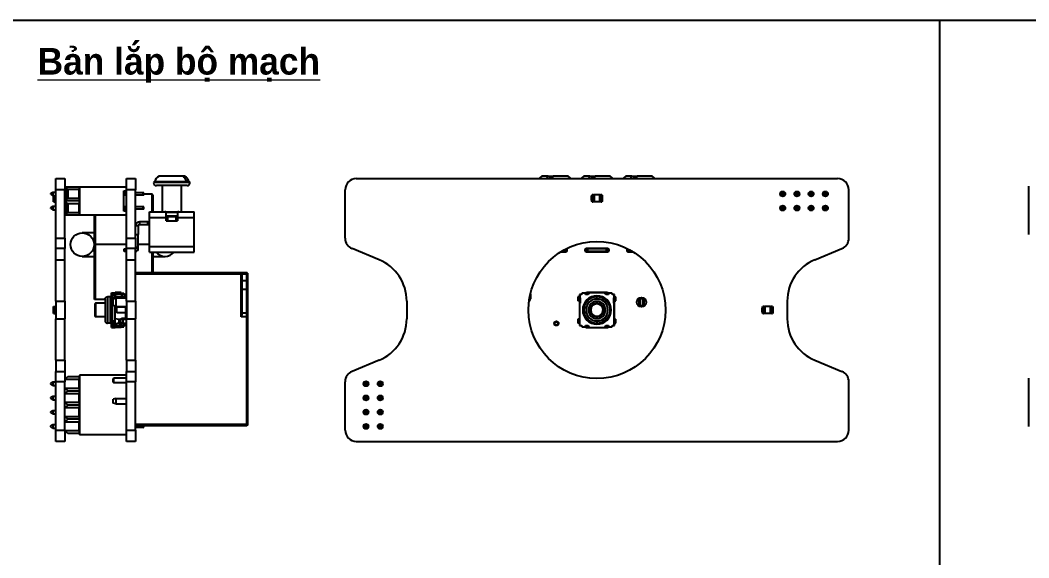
# Model space of a CAD drawing. Header units: millimetres. Extents: x 19 to 791, y 68 to 276.
# Drawn here: x 150.6 to 330.9, y 179.4 to 275.6 of the extents above; entities that cross this region are included whole.
import ezdxf

# ---------------------------------------------------------------- set-up
doc = ezdxf.new("R2010")
doc.units = ezdxf.units.MM
doc.header["$LTSCALE"] = 5
doc.linetypes.add('SLD-Solid', pattern=[0])
doc.styles.add('SLDTEXTSTYLE0', font='arialbd.ttf', dxfattribs={"width": 0.948, "bigfont": 'bigfont'})

msp = doc.modelspace()

# ---------------------------------------------------------------- linework, layer by layer
at = {"color": 3}
msp.add_line((314.886, 275.561), (314.886, 67.863), dxfattribs=at)
at = {"color": 7, "linetype": 'SLD-Solid', "lineweight": 25}
for p, q in [((157.017, 247.212), (158.617, 247.212)), ((157.017, 245.212), (157.017, 247.212)), ((158.617, 247.212), (158.617, 245.212)), ((169.617, 247.212), (171.217, 247.212)), ((169.617, 245.212), (169.617, 247.212)), ((171.217, 247.212), (171.217, 245.212)), ((179.59, 247.662), (175.467, 247.662)), ((179.945, 247.662), (179.59, 247.662)), ((179.967, 247.662), (179.945, 247.662)), ((210.686, 247.212), (296.686, 247.212)), ((244.939, 247.662), (243.936, 247.662)), ((244.939, 247.662), (245.311, 247.662)), ((245.311, 247.662), (245.874, 247.662)), ((248.436, 247.662), (245.874, 247.662)), ((252.439, 247.662), (251.436, 247.662)), ((252.439, 247.662), (252.811, 247.662)), ((252.811, 247.662), (253.374, 247.662)), ((255.936, 247.662), (253.374, 247.662)), ((259.939, 247.662), (258.936, 247.662)), ((259.939, 247.662), (260.311, 247.662)), ((260.311, 247.662), (260.869, 247.662)), ((263.436, 247.662), (260.874, 247.662)), ((158.617, 245.212), (157.017, 245.212)), ((157.017, 236.549), (157.017, 245.212)), ((159.125, 245.244), (158.617, 245.752)), ((158.617, 245.752), (161.157, 245.752)), ((158.617, 245.244), (158.871, 245.244)), ((158.617, 236.549), (158.617, 245.212)), ((158.871, 243.72), (158.871, 245.244)), ((161.157, 245.244), (159.125, 245.244)), ((159.125, 245.244), (159.125, 243.72)), ((161.157, 245.752), (161.157, 245.244)), ((161.157, 243.72), (161.157, 245.244)), ((161.217, 245.712), (161.217, 240.712)), ((169.617, 245.712), (161.217, 245.712)), ((171.217, 245.212), (169.617, 245.212)), ((169.617, 236.549), (169.617, 245.212)), ((171.217, 236.549), (171.217, 245.212)), ((180.864, 246.612), (174.57, 246.612)), ((180.467, 245.962), (174.967, 245.962)), ((175.967, 245.962), (175.967, 241.262)), ((179.467, 241.262), (179.467, 245.962)), ((208.686, 236.549), (208.686, 245.212)), ((298.686, 236.549), (298.686, 245.212)), ((330.852, 237.213), (330.852, 245.877)), ((156.077, 244.546), (156.458, 244.8)), ((156.077, 244.419), (156.077, 244.546)), ((156.077, 244.419), (156.458, 244.165)), ((156.458, 244.8), (156.458, 244.165)), ((156.458, 244.8), (157.017, 244.8)), ((156.458, 244.165), (157.017, 244.165)), ((156.567, 243.087), (156.567, 244.165)), ((156.866, 244.062), (156.866, 244.165)), ((156.867, 244.062), (156.866, 244.062)), ((156.866, 244.062), (156.866, 243.943)), ((156.867, 243.943), (156.866, 243.943)), ((156.867, 243.479), (156.866, 243.479)), ((156.866, 243.362), (156.866, 243.479)), ((156.866, 243.212), (156.866, 243.362)), ((156.867, 243.362), (156.866, 243.362)), ((156.867, 243.362), (156.867, 244.062)), ((157.017, 243.962), (157.017, 243.962)), ((157.017, 243.463), (157.017, 243.962)), ((157.017, 243.887), (157.017, 243.887)), ((157.017, 243.537), (157.017, 243.537)), ((157.017, 243.463), (157.017, 243.463)), ((158.617, 244.8), (158.871, 244.8)), ((158.617, 244.165), (158.871, 244.165)), ((158.617, 243.212), (159.125, 243.72)), ((158.871, 243.72), (158.617, 243.72)), ((159.125, 243.72), (161.157, 243.72)), ((161.157, 244.8), (161.217, 244.8)), ((161.157, 244.165), (161.217, 244.165)), ((161.157, 243.72), (161.157, 243.212)), ((169.117, 245.037), (169.617, 245.037)), ((169.117, 241.387), (169.117, 245.037)), ((169.317, 244.682), (169.117, 244.682)), ((169.317, 244.282), (169.117, 244.282)), ((169.317, 244.682), (169.317, 244.282)), ((169.617, 244.682), (169.317, 244.682)), ((169.617, 244.282), (169.317, 244.282)), ((172.546, 244.682), (171.217, 244.682)), ((172.546, 244.282), (171.217, 244.282)), ((172.546, 244.682), (172.546, 244.282)), ((172.717, 244.682), (172.546, 244.682)), ((172.717, 244.282), (172.546, 244.282)), ((172.717, 244.282), (172.717, 244.682)), ((174.217, 244.412), (172.717, 244.412)), ((174.317, 244.312), (174.317, 241.262)), ((252.686, 244.212), (252.686, 244.062)), ((252.686, 243.362), (252.686, 244.062)), ((252.686, 243.362), (252.686, 243.212)), ((252.933, 243.804), (252.788, 243.804)), ((252.788, 243.804), (252.788, 243.62)), ((252.788, 243.62), (252.933, 243.62)), ((252.808, 244.091), (253.036, 243.946)), ((253.036, 243.479), (252.808, 243.334)), ((252.961, 244.337), (252.811, 244.337)), ((253.036, 244.096), (252.908, 244.176)), ((252.908, 243.249), (253.036, 243.329)), ((252.933, 243.62), (252.933, 243.804)), ((253.036, 244.337), (252.961, 244.337)), ((253.036, 244.096), (253.036, 244.337)), ((253.036, 244.337), (253.072, 244.337)), ((253.036, 244.096), (253.036, 243.946)), ((253.036, 243.479), (253.036, 243.946)), ((253.036, 243.479), (253.036, 243.329)), ((253.036, 243.087), (253.036, 243.329)), ((253.072, 243.087), (253.072, 244.337)), ((253.072, 244.337), (253.17, 244.337)), ((253.17, 244.337), (253.17, 243.087)), ((254.201, 244.337), (253.17, 244.337)), ((254.201, 243.087), (254.201, 244.337)), ((254.201, 244.337), (254.3, 244.337)), ((254.3, 244.337), (254.3, 243.087)), ((254.3, 244.337), (254.336, 244.337)), ((254.336, 244.093), (254.336, 244.337)), ((254.411, 244.337), (254.336, 244.337)), ((254.463, 244.176), (254.336, 244.093)), ((254.336, 243.943), (254.336, 244.093)), ((254.563, 244.091), (254.336, 243.943)), ((254.336, 243.479), (254.336, 243.943)), ((254.336, 243.329), (254.336, 243.479)), ((254.563, 243.334), (254.336, 243.479)), ((254.336, 243.087), (254.336, 243.329)), ((254.336, 243.329), (254.463, 243.249)), ((254.561, 244.337), (254.411, 244.337)), ((254.686, 244.062), (254.686, 244.212)), ((254.686, 243.362), (254.686, 244.062)), ((254.686, 243.212), (254.686, 243.362)), ((286.558, 244.165), (286.558, 244.8)), ((286.558, 244.8), (286.812, 244.546)), ((286.558, 244.8), (287.193, 244.8)), ((286.558, 244.165), (286.812, 244.419)), ((287.193, 244.165), (286.558, 244.165)), ((286.812, 244.546), (286.812, 244.419)), ((286.939, 244.546), (286.812, 244.546)), ((286.812, 244.419), (286.939, 244.419)), ((286.939, 244.546), (287.193, 244.8)), ((286.939, 244.419), (286.939, 244.546)), ((286.939, 244.419), (287.193, 244.165)), ((287.193, 244.8), (287.193, 244.165)), ((289.098, 244.8), (289.733, 244.8)), ((289.098, 244.8), (289.352, 244.546)), ((289.098, 244.165), (289.098, 244.8)), ((289.098, 244.165), (289.352, 244.419)), ((289.733, 244.165), (289.098, 244.165)), ((289.352, 244.546), (289.352, 244.419)), ((289.479, 244.546), (289.352, 244.546)), ((289.352, 244.419), (289.479, 244.419)), ((289.479, 244.546), (289.733, 244.8)), ((289.479, 244.419), (289.479, 244.546)), ((289.479, 244.419), (289.733, 244.165)), ((289.733, 244.8), (289.733, 244.165)), ((291.638, 244.8), (292.273, 244.8)), ((291.638, 244.8), (291.892, 244.546)), ((291.638, 244.165), (291.638, 244.8)), ((291.638, 244.165), (291.892, 244.419)), ((292.273, 244.165), (291.638, 244.165)), ((292.019, 244.546), (291.892, 244.546)), ((291.892, 244.546), (291.892, 244.419)), ((291.892, 244.419), (292.019, 244.419)), ((292.019, 244.546), (292.273, 244.8)), ((292.019, 244.419), (292.019, 244.546)), ((292.019, 244.419), (292.273, 244.165)), ((292.273, 244.8), (292.273, 244.165)), ((294.178, 244.165), (294.178, 244.8)), ((294.178, 244.8), (294.432, 244.546)), ((294.178, 244.8), (294.813, 244.8)), ((294.178, 244.165), (294.432, 244.419)), ((294.813, 244.165), (294.178, 244.165)), ((294.432, 244.546), (294.432, 244.419)), ((294.559, 244.546), (294.432, 244.546)), ((294.432, 244.419), (294.559, 244.419)), ((294.559, 244.546), (294.813, 244.8)), ((294.559, 244.419), (294.559, 244.546)), ((294.559, 244.419), (294.813, 244.165)), ((294.813, 244.8), (294.813, 244.165)), ((156.077, 242.006), (156.458, 242.26)), ((156.077, 241.879), (156.077, 242.006)), ((156.077, 241.879), (156.458, 241.625)), ((156.458, 242.26), (156.458, 241.625)), ((156.458, 242.26), (157.017, 242.26)), ((156.458, 241.625), (157.017, 241.625)), ((156.65, 243.087), (156.567, 243.087)), ((156.65, 243.087), (156.866, 243.087)), ((157.017, 243.212), (156.866, 243.212)), ((156.866, 243.087), (156.866, 243.212)), ((157.017, 243.087), (156.866, 243.087)), ((159.125, 242.704), (158.617, 243.212)), ((161.157, 243.212), (158.617, 243.212)), ((158.617, 242.704), (158.871, 242.704)), ((158.617, 242.26), (158.871, 242.26)), ((158.617, 241.625), (158.871, 241.625)), ((158.871, 241.18), (158.871, 242.704)), ((159.125, 242.704), (159.125, 241.18)), ((161.157, 242.704), (159.125, 242.704)), ((161.157, 243.212), (161.157, 242.704)), ((161.157, 241.18), (161.157, 242.704)), ((161.157, 242.26), (161.217, 242.26)), ((161.157, 241.625), (161.217, 241.625)), ((169.317, 242.142), (169.117, 242.142)), ((169.317, 241.742), (169.117, 241.742)), ((169.317, 242.142), (169.317, 241.742)), ((169.617, 242.142), (169.317, 242.142)), ((169.617, 241.742), (169.317, 241.742)), ((172.546, 242.142), (171.217, 242.142)), ((172.546, 241.742), (171.217, 241.742)), ((172.546, 242.142), (172.546, 241.742)), ((172.717, 242.142), (172.546, 242.142)), ((172.717, 241.742), (172.546, 241.742)), ((172.717, 241.742), (172.717, 242.142)), ((252.811, 243.087), (252.961, 243.087)), ((253.036, 243.087), (252.961, 243.087)), ((253.036, 243.087), (253.072, 243.087)), ((253.17, 243.087), (253.072, 243.087)), ((254.201, 243.087), (253.17, 243.087)), ((254.3, 243.087), (254.201, 243.087)), ((254.3, 243.087), (254.336, 243.087)), ((254.411, 243.087), (254.336, 243.087)), ((254.411, 243.087), (254.561, 243.087)), ((286.558, 241.625), (286.558, 242.26)), ((286.558, 242.26), (286.812, 242.006)), ((286.558, 242.26), (287.193, 242.26)), ((286.558, 241.625), (286.812, 241.879)), ((287.193, 241.625), (286.558, 241.625)), ((286.812, 242.006), (286.812, 241.879)), ((286.939, 242.006), (286.812, 242.006)), ((286.812, 241.879), (286.939, 241.879)), ((286.939, 242.006), (287.193, 242.26)), ((286.939, 241.879), (286.939, 242.006)), ((286.939, 241.879), (287.193, 241.625)), ((287.193, 242.26), (287.193, 241.625)), ((289.098, 241.625), (289.098, 242.26)), ((289.098, 242.26), (289.352, 242.006)), ((289.098, 242.26), (289.733, 242.26)), ((289.098, 241.625), (289.352, 241.879)), ((289.733, 241.625), (289.098, 241.625)), ((289.352, 242.006), (289.352, 241.879)), ((289.479, 242.006), (289.352, 242.006)), ((289.352, 241.879), (289.479, 241.879)), ((289.479, 242.006), (289.733, 242.26)), ((289.479, 241.879), (289.479, 242.006)), ((289.479, 241.879), (289.733, 241.625)), ((289.733, 242.26), (289.733, 241.625)), ((291.638, 242.26), (292.273, 242.26)), ((291.638, 242.26), (291.892, 242.006)), ((291.638, 241.625), (291.638, 242.26)), ((291.638, 241.625), (291.892, 241.879)), ((292.273, 241.625), (291.638, 241.625)), ((291.892, 242.006), (291.892, 241.879)), ((292.019, 242.006), (291.892, 242.006)), ((291.892, 241.879), (292.019, 241.879)), ((292.019, 242.006), (292.273, 242.26)), ((292.019, 241.879), (292.019, 242.006)), ((292.019, 241.879), (292.273, 241.625)), ((292.273, 242.26), (292.273, 241.625)), ((294.178, 242.26), (294.813, 242.26)), ((294.178, 242.26), (294.432, 242.006)), ((294.178, 241.625), (294.178, 242.26)), ((294.178, 241.625), (294.432, 241.879)), ((294.813, 241.625), (294.178, 241.625)), ((294.559, 242.006), (294.432, 242.006)), ((294.432, 242.006), (294.432, 241.879)), ((294.432, 241.879), (294.559, 241.879)), ((294.559, 242.006), (294.813, 242.26)), ((294.559, 241.879), (294.559, 242.006)), ((294.559, 241.879), (294.813, 241.625)), ((294.813, 242.26), (294.813, 241.625)), ((158.617, 240.672), (159.125, 241.18)), ((158.871, 241.18), (158.617, 241.18)), ((161.157, 240.672), (158.617, 240.672)), ((159.125, 241.18), (161.157, 241.18)), ((161.157, 241.18), (161.157, 240.672)), ((161.217, 240.712), (169.617, 240.712)), ((163.917, 235.412), (163.917, 240.712)), ((169.617, 241.387), (169.117, 241.387)), ((173.717, 241.262), (176.481, 241.262)), ((173.717, 240.262), (173.717, 241.262)), ((173.717, 240.262), (176.692, 240.262)), ((173.717, 235.062), (173.717, 240.262)), ((176.598, 241.252), (178.835, 241.252)), ((176.692, 240.262), (176.692, 241.176)), ((176.692, 240.452), (176.717, 240.452)), ((176.692, 239.642), (176.692, 240.262)), ((176.717, 240.552), (178.717, 240.552)), ((176.717, 239.652), (176.717, 240.452)), ((176.717, 240.452), (176.967, 240.452)), ((176.967, 240.452), (176.967, 239.652)), ((176.967, 240.452), (178.467, 240.452)), ((178.467, 239.652), (178.467, 240.452)), ((178.467, 240.452), (178.717, 240.452)), ((178.717, 240.452), (178.717, 239.652)), ((178.717, 240.452), (178.742, 240.452)), ((178.742, 241.176), (178.742, 240.262)), ((178.742, 239.642), (178.742, 240.262)), ((178.742, 240.262), (181.717, 240.262)), ((178.952, 241.262), (181.717, 241.262)), ((181.717, 240.262), (181.717, 241.262)), ((181.717, 235.062), (181.717, 240.262)), ((171.717, 238.762), (171.217, 238.762)), ((171.717, 238.762), (171.717, 237.198)), ((171.917, 239.462), (171.917, 238.962)), ((173.417, 239.462), (171.917, 239.462)), ((173.417, 238.962), (171.917, 238.962)), ((173.417, 238.962), (173.417, 239.462)), ((173.417, 239.462), (173.717, 239.462)), ((173.717, 238.962), (173.417, 238.962)), ((176.692, 239.652), (176.717, 239.652)), ((176.692, 239.642), (178.742, 239.642)), ((176.967, 239.652), (176.717, 239.652)), ((176.967, 239.652), (178.467, 239.652)), ((178.717, 239.652), (178.467, 239.652)), ((178.717, 239.652), (178.742, 239.652)), ((157.017, 236.549), (158.617, 236.549)), ((157.017, 234.701), (157.017, 236.549)), ((158.617, 236.549), (158.617, 234.701)), ((163.917, 237.512), (161.717, 237.512)), ((169.617, 236.549), (171.217, 236.549)), ((169.617, 234.701), (169.617, 236.549)), ((171.217, 237.198), (171.717, 237.198)), ((171.217, 236.549), (171.217, 234.701)), ((171.717, 234.962), (171.717, 237.198)), ((158.617, 234.701), (157.017, 234.701)), ((157.017, 232.702), (157.017, 234.701)), ((158.617, 232.702), (158.617, 234.701)), ((163.917, 235.412), (164.017, 235.412)), ((163.917, 225.612), (163.917, 235.412)), ((164.017, 235.412), (164.017, 225.612)), ((169.217, 234.162), (169.217, 234.662)), ((169.217, 234.662), (169.517, 234.662)), ((169.517, 234.662), (169.517, 234.162)), ((169.617, 234.662), (169.517, 234.662)), ((171.217, 234.701), (169.617, 234.701)), ((169.617, 232.702), (169.617, 234.701)), ((171.217, 234.962), (171.717, 234.962)), ((171.217, 234.762), (171.717, 234.762)), ((171.217, 232.702), (171.217, 234.701)), ((171.717, 234.762), (171.717, 234.962)), ((173.717, 234.062), (173.717, 235.062)), ((173.717, 235.062), (181.717, 235.062)), ((181.717, 234.062), (181.717, 235.062)), ((214.747, 232.702), (209.92, 234.701)), ((248.186, 234.658), (248.186, 234.162)), ((251.686, 234.669), (251.686, 234.662)), ((251.686, 234.162), (251.686, 234.662)), ((251.686, 234.662), (251.986, 234.662)), ((255.586, 234.687), (251.786, 234.687)), ((251.986, 234.662), (251.986, 234.162)), ((255.386, 234.662), (251.986, 234.662)), ((255.386, 234.162), (255.386, 234.662)), ((255.386, 234.662), (255.686, 234.662)), ((255.686, 234.662), (255.686, 234.669)), ((255.686, 234.662), (255.686, 234.162)), ((259.186, 234.162), (259.186, 234.658)), ((292.624, 232.702), (297.451, 234.701)), ((157.017, 232.702), (158.617, 232.702)), ((157.017, 225.311), (157.017, 232.702)), ((158.617, 225.311), (158.617, 232.702)), ((161.717, 233.312), (163.917, 233.312)), ((169.517, 234.162), (169.217, 234.162)), ((169.617, 234.162), (169.517, 234.162)), ((169.617, 232.702), (171.217, 232.702)), ((169.617, 225.311), (169.617, 232.702)), ((171.217, 225.311), (171.217, 232.702)), ((173.717, 234.062), (181.717, 234.062)), ((174.317, 234.062), (174.317, 230.412)), ((174.317, 233.312), (176.517, 233.312)), ((247.253, 234.137), (248.086, 234.137)), ((247.886, 234.162), (247.294, 234.162)), ((247.686, 234.162), (247.686, 234.137)), ((248.186, 234.162), (247.886, 234.162)), ((251.986, 234.162), (251.686, 234.162)), ((251.786, 234.137), (255.586, 234.137)), ((255.386, 234.162), (251.986, 234.162)), ((252.186, 234.137), (252.186, 234.162)), ((255.186, 234.162), (255.186, 234.137)), ((255.686, 234.162), (255.386, 234.162)), ((259.486, 234.162), (259.186, 234.162)), ((259.286, 234.137), (260.119, 234.137)), ((260.078, 234.162), (259.486, 234.162)), ((259.686, 234.137), (259.686, 234.162)), ((171.217, 230.412), (190.117, 230.412)), ((190.117, 230.112), (171.217, 230.112)), ((190.117, 230.112), (190.117, 230.412)), ((190.217, 230.312), (190.117, 230.412)), ((190.117, 230.412), (191.117, 230.412)), ((190.117, 222.498), (190.117, 230.112)), ((190.217, 230.112), (190.117, 230.112)), ((190.217, 230.312), (190.217, 230.112)), ((191.117, 230.12), (190.217, 230.12)), ((190.217, 230.112), (190.217, 222.934)), ((191.117, 228.912), (190.217, 228.912)), ((191.117, 230.12), (191.117, 230.412)), ((191.217, 230.312), (191.117, 230.412)), ((191.117, 228.912), (191.117, 230.12)), ((191.217, 230.049), (191.117, 230.12)), ((191.217, 228.812), (191.117, 228.912)), ((191.117, 227.412), (191.117, 228.912)), ((191.217, 230.312), (191.217, 230.049)), ((191.217, 230.049), (191.217, 228.812)), ((190.217, 227.412), (191.117, 227.412)), ((191.117, 227.412), (191.217, 227.512)), ((191.117, 223.205), (191.117, 227.412)), ((191.217, 228.812), (191.217, 227.512)), ((191.217, 227.512), (191.217, 223.135)), ((157.017, 225.311), (158.617, 225.311)), ((157.017, 225.311), (157.017, 222.114)), ((158.617, 225.311), (158.617, 222.114)), ((164.017, 225.612), (163.917, 225.612)), ((165.797, 225.612), (164.017, 225.612)), ((165.797, 225.662), (165.797, 221.762)), ((166.197, 226.062), (166.197, 221.362)), ((166.717, 226.062), (166.197, 226.062)), ((166.717, 226.062), (166.717, 221.362)), ((166.917, 226.812), (167.107, 226.812)), ((166.917, 226.725), (166.917, 226.812)), ((166.917, 226.725), (167.852, 226.725)), ((166.917, 226.512), (166.917, 226.725)), ((166.917, 226.512), (167.117, 226.512)), ((166.917, 226.362), (166.917, 226.512)), ((166.917, 226.362), (167.117, 226.362)), ((166.917, 225.912), (166.917, 226.362)), ((166.917, 225.912), (167.117, 225.912)), ((166.917, 224.912), (166.917, 225.912)), ((167.107, 226.812), (167.617, 226.812)), ((167.107, 226.725), (167.107, 226.812)), ((167.107, 225.677), (167.107, 225.827)), ((167.107, 221.747), (167.107, 225.677)), ((167.117, 226.525), (167.852, 226.525)), ((167.117, 226.512), (167.117, 226.525)), ((167.117, 226.362), (167.117, 226.512)), ((167.117, 226.497), (167.617, 226.497)), ((167.117, 225.912), (167.117, 226.362)), ((167.117, 225.827), (167.117, 225.912)), ((167.117, 225.827), (167.586, 225.827)), ((167.217, 225.728), (167.717, 225.862)), ((167.217, 224.496), (167.217, 225.728)), ((168.667, 226.862), (167.617, 226.862)), ((167.617, 226.812), (167.617, 226.862)), ((167.617, 226.725), (167.617, 226.812)), ((167.617, 226.512), (167.617, 226.525)), ((167.617, 226.213), (167.617, 226.512)), ((168.717, 226.512), (167.617, 226.512)), ((167.617, 226.213), (168.331, 226.087)), ((167.617, 225.836), (167.617, 226.213)), ((167.717, 225.862), (167.717, 224.362)), ((167.717, 225.862), (169.617, 225.862)), ((167.852, 226.725), (167.852, 226.525)), ((167.852, 226.725), (168.783, 226.725)), ((167.852, 226.525), (168.783, 226.525)), ((168.281, 225.862), (168.281, 226.087)), ((168.281, 226.087), (168.581, 226.087)), ((168.967, 226.087), (168.581, 226.087)), ((168.667, 226.862), (168.667, 226.725)), ((168.667, 226.525), (168.667, 226.512)), ((168.717, 226.512), (169.317, 226.512)), ((168.783, 226.725), (168.783, 226.525)), ((168.783, 226.725), (169.161, 226.725)), ((168.783, 226.525), (169.161, 226.525)), ((168.967, 226.087), (169.443, 226.087)), ((169.161, 226.525), (169.161, 226.725)), ((169.317, 226.512), (169.317, 226.227)), ((169.517, 226.512), (169.317, 226.512)), ((169.317, 226.227), (169.317, 226.087)), ((169.517, 226.227), (169.317, 226.227)), ((169.513, 226.052), (169.617, 226.052)), ((169.517, 226.512), (169.517, 226.227)), ((169.517, 226.227), (169.517, 226.052)), ((169.617, 225.311), (171.217, 225.311)), ((169.617, 225.311), (169.617, 222.114)), ((171.217, 225.311), (171.217, 222.114)), ((219.686, 225.311), (219.686, 222.114)), ((241.586, 225.612), (241.584, 225.612)), ((241.686, 225.612), (241.586, 225.612)), ((241.686, 226.175), (241.686, 225.612)), ((241.786, 226.62), (241.786, 225.712)), ((250.286, 226.087), (250.286, 225.337)), ((250.586, 226.087), (250.286, 226.087)), ((250.551, 225.337), (250.286, 225.337)), ((250.686, 226.512), (250.536, 226.512)), ((250.536, 226.512), (250.536, 226.213)), ((250.586, 226.213), (250.536, 226.213)), ((250.536, 226.213), (250.536, 226.087)), ((250.536, 225.337), (250.536, 225.212)), ((250.551, 225.677), (250.551, 221.747)), ((250.586, 225.774), (250.586, 226.213)), ((250.636, 226.362), (250.636, 225.912)), ((250.686, 226.362), (250.636, 226.362)), ((250.636, 225.912), (250.686, 225.912)), ((250.686, 226.512), (250.686, 226.362)), ((250.986, 226.512), (250.686, 226.512)), ((250.686, 225.912), (250.686, 224.912)), ((250.986, 226.725), (250.986, 226.512)), ((251.636, 226.725), (250.986, 226.725)), ((251.636, 226.512), (251.636, 226.725)), ((251.636, 226.725), (251.649, 226.725)), ((252.086, 226.512), (251.636, 226.512)), ((252.386, 226.812), (251.786, 226.812)), ((251.886, 226.862), (251.886, 226.812)), ((255.486, 226.862), (251.886, 226.862)), ((252.386, 226.812), (252.086, 226.512)), ((254.986, 226.812), (252.386, 226.812)), ((255.286, 226.512), (254.986, 226.812)), ((255.586, 226.812), (254.986, 226.812)), ((255.736, 226.512), (255.286, 226.512)), ((255.486, 226.812), (255.486, 226.862)), ((255.722, 226.725), (255.736, 226.725)), ((255.736, 226.725), (255.736, 226.512)), ((256.386, 226.725), (255.736, 226.725)), ((256.386, 226.512), (256.386, 226.725)), ((256.686, 226.512), (256.386, 226.512)), ((256.686, 226.362), (256.686, 226.512)), ((256.836, 226.512), (256.686, 226.512)), ((256.736, 226.362), (256.686, 226.362)), ((256.686, 225.912), (256.736, 225.912)), ((256.686, 224.912), (256.686, 225.912)), ((256.736, 225.912), (256.736, 226.362)), ((256.786, 226.213), (256.836, 226.213)), ((256.786, 225.774), (256.786, 226.213)), ((256.786, 226.087), (257.086, 226.087)), ((256.821, 221.747), (256.821, 225.677)), ((256.821, 225.337), (257.086, 225.337)), ((256.836, 226.213), (256.836, 226.512)), ((256.836, 226.213), (256.836, 226.087)), ((256.836, 225.337), (256.836, 225.212)), ((257.086, 225.337), (257.086, 226.087)), ((261.37, 225.728), (261.236, 225.862)), ((261.236, 225.862), (262.036, 225.862)), ((261.236, 224.362), (261.236, 225.862)), ((261.902, 225.728), (261.37, 225.728)), ((261.37, 225.728), (261.37, 224.496)), ((261.902, 225.728), (262.036, 225.862)), ((261.902, 224.496), (261.902, 225.728)), ((262.036, 225.862), (262.036, 224.362)), ((287.686, 225.311), (287.686, 222.114)), ((156.567, 223.087), (156.567, 224.337)), ((156.567, 224.337), (156.65, 224.337)), ((156.65, 224.337), (156.65, 223.087)), ((156.65, 224.337), (156.866, 224.337)), ((156.866, 224.337), (156.866, 224.212)), ((157.017, 224.337), (156.866, 224.337)), ((156.866, 224.062), (156.866, 224.212)), ((157.017, 224.212), (156.866, 224.212)), ((156.867, 224.062), (156.866, 224.062)), ((156.866, 224.062), (156.866, 223.943)), ((156.867, 223.943), (156.866, 223.943)), ((156.867, 223.362), (156.867, 224.062)), ((157.017, 223.962), (157.017, 223.962)), ((157.017, 223.463), (157.017, 223.962)), ((157.017, 223.887), (157.017, 223.887)), ((157.017, 223.537), (157.017, 223.537)), ((163.997, 222.612), (163.997, 224.812)), ((164.097, 224.912), (164.097, 222.512)), ((165.797, 224.912), (164.097, 224.912)), ((166.917, 220.912), (166.917, 224.912)), ((166.917, 224.912), (167.107, 224.912)), ((167.717, 224.362), (167.217, 224.496)), ((167.617, 222.213), (167.617, 224.389)), ((167.717, 224.362), (169.617, 224.362)), ((169.517, 224.212), (167.919, 224.212)), ((167.919, 223.212), (167.919, 224.212)), ((169.517, 224.212), (169.517, 224.362)), ((169.517, 223.212), (169.517, 224.212)), ((250.536, 225.212), (250.551, 225.212)), ((250.536, 225.212), (250.536, 222.213)), ((250.586, 224.912), (250.586, 220.912)), ((250.686, 224.912), (250.586, 224.912)), ((253.686, 224.812), (253.686, 224.912)), ((256.786, 224.912), (256.686, 224.912)), ((256.786, 220.912), (256.786, 224.912)), ((256.836, 225.212), (256.821, 225.212)), ((256.836, 222.213), (256.836, 225.212)), ((261.236, 224.362), (261.37, 224.496)), ((262.036, 224.362), (261.236, 224.362)), ((261.37, 224.496), (261.902, 224.496)), ((262.036, 224.362), (261.902, 224.496)), ((283.186, 224.212), (283.186, 224.062)), ((283.186, 223.362), (283.186, 224.062)), ((283.433, 223.804), (283.288, 223.804)), ((283.288, 223.804), (283.288, 223.62)), ((283.288, 223.62), (283.433, 223.62)), ((283.308, 224.091), (283.536, 223.946)), ((283.461, 224.337), (283.311, 224.337)), ((283.536, 224.096), (283.408, 224.176)), ((283.433, 223.62), (283.433, 223.804)), ((283.536, 224.337), (283.461, 224.337)), ((283.536, 224.096), (283.536, 224.337)), ((283.536, 224.337), (283.572, 224.337)), ((283.536, 224.096), (283.536, 223.946)), ((283.536, 223.479), (283.536, 223.946)), ((283.572, 223.087), (283.572, 224.337)), ((283.572, 224.337), (283.67, 224.337)), ((283.67, 224.337), (283.67, 223.087)), ((284.701, 224.337), (283.67, 224.337)), ((284.701, 223.087), (284.701, 224.337)), ((284.701, 224.337), (284.8, 224.337)), ((284.8, 224.337), (284.8, 223.087)), ((284.8, 224.337), (284.836, 224.337)), ((284.836, 224.093), (284.836, 224.337)), ((284.911, 224.337), (284.836, 224.337)), ((284.963, 224.176), (284.836, 224.093)), ((284.836, 223.943), (284.836, 224.093)), ((285.063, 224.091), (284.836, 223.943)), ((284.836, 223.479), (284.836, 223.943)), ((285.061, 224.337), (284.911, 224.337)), ((285.186, 224.062), (285.186, 224.212)), ((285.186, 223.362), (285.186, 224.062)), ((156.65, 223.087), (156.567, 223.087)), ((156.65, 223.087), (156.866, 223.087)), ((156.867, 223.479), (156.866, 223.479)), ((156.866, 223.362), (156.866, 223.479)), ((156.866, 223.212), (156.866, 223.362)), ((156.867, 223.362), (156.866, 223.362)), ((156.866, 223.087), (156.866, 223.212)), ((157.017, 223.212), (156.866, 223.212)), ((157.017, 223.087), (156.866, 223.087)), ((157.017, 223.463), (157.017, 223.463)), ((157.017, 222.114), (158.617, 222.114)), ((157.017, 214.723), (157.017, 222.114)), ((158.617, 214.723), (158.617, 222.114)), ((165.797, 222.512), (164.097, 222.512)), ((167.107, 221.747), (167.617, 221.747)), ((167.107, 221.651), (167.107, 221.747)), ((167.617, 221.747), (167.617, 222.213)), ((167.617, 222.213), (168.331, 222.087)), ((167.617, 221.651), (167.617, 221.747)), ((169.517, 223.212), (167.919, 223.212)), ((168.281, 221.337), (168.281, 222.087)), ((168.281, 222.087), (168.581, 222.087)), ((168.581, 221.337), (168.581, 222.087)), ((168.967, 222.087), (168.581, 222.087)), ((168.717, 222.277), (169.517, 222.277)), ((168.967, 222.087), (168.967, 221.337)), ((168.967, 222.087), (169.443, 222.087)), ((169.317, 222.277), (169.317, 222.087)), ((169.513, 222.052), (169.617, 222.052)), ((169.517, 222.277), (169.517, 223.212)), ((169.617, 222.912), (169.517, 222.912)), ((169.517, 222.277), (169.517, 222.052)), ((169.617, 222.114), (171.217, 222.114)), ((169.617, 214.723), (169.617, 222.114)), ((171.217, 214.723), (171.217, 222.114)), ((191.117, 222.498), (190.117, 222.498)), ((190.217, 223.205), (191.117, 223.205)), ((191.117, 222.498), (191.117, 223.205)), ((191.217, 223.135), (191.117, 223.205)), ((191.117, 203.312), (191.117, 222.498)), ((191.217, 222.498), (191.117, 222.498)), ((191.217, 223.135), (191.217, 222.498)), ((191.217, 222.498), (191.217, 203.312)), ((250.286, 222.087), (250.286, 221.337)), ((250.551, 222.087), (250.286, 222.087)), ((250.551, 222.213), (250.536, 222.213)), ((250.536, 222.213), (250.536, 222.087)), ((253.686, 222.512), (253.686, 222.612)), ((256.821, 222.213), (256.836, 222.213)), ((256.821, 222.087), (257.086, 222.087)), ((256.836, 222.213), (256.836, 222.087)), ((257.086, 221.337), (257.086, 222.087)), ((283.186, 223.362), (283.186, 223.212)), ((283.536, 223.479), (283.308, 223.334)), ((283.311, 223.087), (283.461, 223.087)), ((283.408, 223.249), (283.536, 223.329)), ((283.536, 223.087), (283.461, 223.087)), ((283.536, 223.479), (283.536, 223.329)), ((283.536, 223.087), (283.536, 223.329)), ((283.536, 223.087), (283.572, 223.087)), ((283.67, 223.087), (283.572, 223.087)), ((284.701, 223.087), (283.67, 223.087)), ((284.8, 223.087), (284.701, 223.087)), ((284.8, 223.087), (284.836, 223.087)), ((284.836, 223.329), (284.836, 223.479)), ((285.063, 223.334), (284.836, 223.479)), ((284.836, 223.087), (284.836, 223.329)), ((284.836, 223.329), (284.963, 223.249)), ((284.911, 223.087), (284.836, 223.087)), ((284.911, 223.087), (285.061, 223.087)), ((285.186, 223.212), (285.186, 223.362)), ((166.717, 221.362), (166.197, 221.362)), ((166.917, 220.912), (167.117, 220.912)), ((166.917, 220.7), (166.917, 220.912)), ((166.917, 220.7), (167.852, 220.7)), ((166.917, 220.612), (166.917, 220.7)), ((166.917, 220.612), (167.107, 220.612)), ((167.107, 220.612), (167.107, 220.7)), ((167.107, 220.612), (167.617, 220.612)), ((167.117, 220.912), (167.117, 221.651)), ((167.117, 221.597), (167.617, 221.597)), ((167.117, 220.927), (167.617, 220.927)), ((167.117, 220.9), (167.117, 220.912)), ((167.117, 220.9), (167.852, 220.9)), ((167.617, 221.212), (167.617, 221.651)), ((168.331, 221.337), (167.617, 221.212)), ((167.617, 220.912), (167.617, 221.212)), ((167.617, 220.9), (167.617, 220.912)), ((168.717, 220.912), (167.617, 220.912)), ((167.617, 220.612), (167.617, 220.7)), ((167.617, 220.562), (167.617, 220.612)), ((168.667, 220.562), (167.617, 220.562)), ((167.852, 220.7), (167.852, 220.9)), ((167.852, 220.9), (168.783, 220.9)), ((167.852, 220.7), (168.783, 220.7)), ((168.281, 221.337), (168.581, 221.337)), ((168.967, 221.337), (168.581, 221.337)), ((168.667, 220.9), (168.667, 220.912)), ((168.667, 220.562), (168.667, 220.7)), ((169.317, 220.912), (168.717, 220.912)), ((168.783, 220.7), (168.783, 220.9)), ((168.783, 220.9), (169.161, 220.9)), ((168.783, 220.7), (169.161, 220.7)), ((168.967, 221.337), (169.443, 221.337)), ((169.161, 220.7), (169.161, 220.9)), ((169.317, 221.337), (169.317, 221.197)), ((169.317, 220.912), (169.317, 221.197)), ((169.517, 221.197), (169.317, 221.197)), ((169.517, 220.912), (169.317, 220.912)), ((169.617, 221.372), (169.513, 221.372)), ((169.517, 221.372), (169.517, 221.197)), ((169.517, 220.912), (169.517, 221.197)), ((169.517, 220.927), (169.617, 220.927)), ((250.586, 221.337), (250.286, 221.337)), ((250.536, 221.337), (250.536, 221.212)), ((250.536, 221.212), (250.586, 221.212)), ((250.536, 221.212), (250.536, 220.912)), ((250.536, 220.912), (250.586, 220.912)), ((250.586, 220.912), (250.986, 220.912)), ((250.986, 220.912), (250.986, 220.7)), ((250.986, 220.7), (251.636, 220.7)), ((251.636, 220.912), (252.086, 220.912)), ((251.636, 220.7), (251.636, 220.912)), ((251.636, 220.7), (251.649, 220.7)), ((251.786, 220.612), (252.386, 220.612)), ((251.886, 220.612), (251.886, 220.562)), ((251.886, 220.562), (255.486, 220.562)), ((252.086, 220.912), (252.386, 220.612)), ((252.386, 220.612), (254.986, 220.612)), ((254.986, 220.612), (255.286, 220.912)), ((254.986, 220.612), (255.586, 220.612)), ((255.286, 220.912), (255.736, 220.912)), ((255.486, 220.562), (255.486, 220.612)), ((255.722, 220.7), (255.736, 220.7)), ((255.736, 220.912), (255.736, 220.7)), ((255.736, 220.7), (256.386, 220.7)), ((256.386, 220.912), (256.786, 220.912)), ((256.386, 220.7), (256.386, 220.912)), ((256.786, 221.337), (257.086, 221.337)), ((256.836, 221.212), (256.786, 221.212)), ((256.786, 220.912), (256.836, 220.912)), ((256.836, 221.337), (256.836, 221.212)), ((256.836, 220.912), (256.836, 221.212)), ((157.017, 214.723), (158.617, 214.723)), ((157.017, 214.723), (157.017, 212.724)), ((158.617, 214.723), (158.617, 212.724)), ((169.617, 214.723), (171.217, 214.723)), ((169.617, 214.723), (169.617, 212.724)), ((171.217, 214.723), (171.217, 212.724)), ((214.747, 214.723), (209.92, 212.724)), ((292.624, 214.723), (297.451, 212.724)), ((157.017, 212.724), (158.617, 212.724)), ((157.017, 210.876), (157.017, 212.724)), ((158.617, 212.724), (158.617, 210.876)), ((169.617, 212.724), (171.217, 212.724)), ((169.617, 210.876), (169.617, 212.724)), ((171.217, 212.724), (171.217, 210.876)), ((158.617, 210.876), (157.017, 210.876)), ((157.017, 202.212), (157.017, 210.876)), ((158.617, 211.284), (159.125, 211.792)), ((161.157, 211.284), (158.617, 211.284)), ((158.617, 202.212), (158.617, 210.876)), ((159.125, 211.792), (161.157, 211.792)), ((161.157, 211.792), (161.157, 211.284)), ((161.157, 209.76), (161.157, 211.284)), ((161.217, 212.062), (161.217, 201.362)), ((169.617, 212.062), (161.217, 212.062)), ((167.317, 211.497), (167.217, 211.397)), ((167.217, 210.827), (167.217, 211.397)), ((169.617, 211.497), (167.317, 211.497)), ((167.317, 211.497), (167.317, 210.727)), ((171.217, 210.876), (169.617, 210.876)), ((169.617, 202.212), (169.617, 210.876)), ((171.217, 202.212), (171.217, 210.876)), ((208.686, 202.212), (208.686, 210.876)), ((298.686, 202.212), (298.686, 210.876)), ((330.852, 202.877), (330.852, 211.54)), ((156.077, 210.586), (156.458, 210.84)), ((156.077, 210.459), (156.077, 210.586)), ((156.458, 210.205), (156.077, 210.459)), ((156.458, 210.84), (156.458, 210.205)), ((156.458, 210.84), (157.017, 210.84)), ((156.458, 210.205), (157.017, 210.205)), ((158.617, 209.76), (161.157, 209.76)), ((159.125, 209.252), (158.617, 209.76)), ((158.617, 208.744), (159.125, 209.252)), ((159.125, 209.252), (161.157, 209.252)), ((161.157, 210.84), (161.217, 210.84)), ((161.157, 210.205), (161.217, 210.205)), ((161.157, 209.76), (161.157, 209.252)), ((161.157, 209.252), (161.157, 208.744)), ((167.217, 210.827), (167.317, 210.727)), ((167.317, 210.727), (169.617, 210.727)), ((212.352, 210.586), (212.098, 210.84)), ((212.098, 210.84), (212.733, 210.84)), ((212.098, 210.205), (212.098, 210.84)), ((212.098, 210.205), (212.352, 210.459)), ((212.733, 210.205), (212.098, 210.205)), ((212.479, 210.586), (212.352, 210.586)), ((212.352, 210.586), (212.352, 210.459)), ((212.352, 210.459), (212.479, 210.459)), ((212.479, 210.586), (212.733, 210.84)), ((212.479, 210.459), (212.479, 210.586)), ((212.733, 210.205), (212.479, 210.459)), ((212.733, 210.84), (212.733, 210.205)), ((214.892, 210.586), (214.638, 210.84)), ((214.638, 210.84), (215.273, 210.84)), ((214.638, 210.205), (214.638, 210.84)), ((214.638, 210.205), (214.892, 210.459)), ((215.273, 210.205), (214.638, 210.205)), ((215.019, 210.586), (214.892, 210.586)), ((214.892, 210.586), (214.892, 210.459)), ((214.892, 210.459), (215.019, 210.459)), ((215.019, 210.586), (215.273, 210.84)), ((215.019, 210.459), (215.019, 210.586)), ((215.273, 210.205), (215.019, 210.459)), ((215.273, 210.84), (215.273, 210.205)), ((156.077, 208.046), (156.458, 208.3)), ((156.077, 207.919), (156.077, 208.046)), ((156.458, 207.665), (156.077, 207.919)), ((156.458, 208.3), (156.458, 207.665)), ((156.458, 208.3), (157.017, 208.3)), ((156.458, 207.665), (157.017, 207.665)), ((161.157, 208.744), (158.617, 208.744)), ((161.157, 207.22), (161.157, 208.744)), ((161.157, 208.3), (161.217, 208.3)), ((161.157, 207.665), (161.217, 207.665)), ((167.717, 207.912), (167.217, 207.778)), ((167.217, 207.046), (167.217, 207.778)), ((167.717, 207.912), (167.717, 206.912)), ((167.717, 207.912), (169.617, 207.912)), ((212.352, 208.046), (212.098, 208.3)), ((212.098, 208.3), (212.733, 208.3)), ((212.098, 207.665), (212.098, 208.3)), ((212.098, 207.665), (212.352, 207.919)), ((212.733, 207.665), (212.098, 207.665)), ((212.352, 208.046), (212.352, 207.919)), ((212.479, 208.046), (212.352, 208.046)), ((212.352, 207.919), (212.479, 207.919)), ((212.479, 208.046), (212.733, 208.3)), ((212.479, 207.919), (212.479, 208.046)), ((212.733, 207.665), (212.479, 207.919)), ((212.733, 208.3), (212.733, 207.665)), ((214.892, 208.046), (214.638, 208.3)), ((214.638, 208.3), (215.273, 208.3)), ((214.638, 207.665), (214.638, 208.3)), ((214.638, 207.665), (214.892, 207.919)), ((215.273, 207.665), (214.638, 207.665)), ((214.892, 208.046), (214.892, 207.919)), ((215.019, 208.046), (214.892, 208.046)), ((214.892, 207.919), (215.019, 207.919)), ((215.019, 208.046), (215.273, 208.3)), ((215.019, 207.919), (215.019, 208.046)), ((215.273, 207.665), (215.019, 207.919)), ((215.273, 208.3), (215.273, 207.665)), ((156.077, 205.506), (156.458, 205.76)), ((156.077, 205.379), (156.077, 205.506)), ((156.458, 205.76), (156.458, 205.125)), ((156.458, 205.76), (157.017, 205.76)), ((158.617, 207.22), (161.157, 207.22)), ((159.125, 206.712), (158.617, 207.22)), ((158.617, 206.204), (159.125, 206.712)), ((161.157, 206.204), (158.617, 206.204)), ((161.157, 206.712), (159.125, 206.712)), ((161.157, 207.22), (161.157, 206.712)), ((161.157, 206.712), (161.157, 206.204)), ((161.157, 204.68), (161.157, 206.204)), ((161.157, 205.76), (161.217, 205.76)), ((167.717, 206.912), (167.217, 207.046)), ((167.717, 206.912), (169.617, 206.912)), ((212.352, 205.506), (212.098, 205.76)), ((212.098, 205.76), (212.733, 205.76)), ((212.098, 205.125), (212.098, 205.76)), ((212.479, 205.506), (212.352, 205.506)), ((212.352, 205.506), (212.352, 205.379)), ((212.479, 205.506), (212.733, 205.76)), ((212.479, 205.379), (212.479, 205.506)), ((212.733, 205.76), (212.733, 205.125)), ((214.892, 205.506), (214.638, 205.76)), ((214.638, 205.76), (215.273, 205.76)), ((214.638, 205.125), (214.638, 205.76)), ((214.892, 205.506), (214.892, 205.379)), ((215.019, 205.506), (214.892, 205.506)), ((215.019, 205.506), (215.273, 205.76)), ((215.019, 205.379), (215.019, 205.506)), ((215.273, 205.76), (215.273, 205.125)), ((156.458, 205.125), (156.077, 205.379)), ((156.458, 205.125), (157.017, 205.125)), ((158.617, 204.68), (161.157, 204.68)), ((159.125, 204.172), (158.617, 204.68)), ((158.617, 203.664), (159.125, 204.172)), ((161.157, 203.664), (158.617, 203.664)), ((161.157, 204.172), (159.125, 204.172)), ((161.157, 205.125), (161.217, 205.125)), ((161.157, 204.68), (161.157, 204.172)), ((161.157, 204.172), (161.157, 203.664)), ((161.157, 202.14), (161.157, 203.664)), ((212.098, 205.125), (212.352, 205.379)), ((212.733, 205.125), (212.098, 205.125)), ((212.352, 205.379), (212.479, 205.379)), ((212.733, 205.125), (212.479, 205.379)), ((214.638, 205.125), (214.892, 205.379)), ((215.273, 205.125), (214.638, 205.125)), ((214.892, 205.379), (215.019, 205.379)), ((215.273, 205.125), (215.019, 205.379)), ((156.077, 202.966), (156.458, 203.22)), ((156.077, 202.839), (156.077, 202.966)), ((156.458, 202.585), (156.077, 202.839)), ((156.458, 203.22), (156.458, 202.585)), ((156.458, 203.22), (157.017, 203.22)), ((156.458, 202.585), (157.017, 202.585)), ((157.017, 202.212), (158.617, 202.212)), ((157.017, 200.212), (157.017, 202.212)), ((158.617, 202.212), (158.617, 200.212)), ((158.617, 202.14), (161.157, 202.14)), ((159.125, 201.632), (158.617, 202.14)), ((161.157, 203.22), (161.217, 203.22)), ((161.157, 202.585), (161.217, 202.585)), ((161.157, 202.14), (161.157, 201.632)), ((169.617, 202.212), (171.217, 202.212)), ((169.617, 200.212), (169.617, 202.212)), ((171.217, 203.312), (191.117, 203.312)), ((191.117, 203.012), (171.217, 203.012)), ((172.546, 202.719), (171.217, 202.619)), ((171.217, 202.212), (171.217, 200.212)), ((191.117, 203.012), (191.117, 203.312)), ((191.217, 203.312), (191.117, 203.312)), ((191.217, 203.112), (191.117, 203.012)), ((191.217, 203.312), (191.217, 203.112)), ((212.098, 202.585), (212.098, 203.22)), ((212.352, 202.966), (212.098, 203.22)), ((212.098, 203.22), (212.733, 203.22)), ((212.098, 202.585), (212.352, 202.839)), ((212.733, 202.585), (212.098, 202.585)), ((212.352, 202.966), (212.352, 202.839)), ((212.479, 202.966), (212.352, 202.966)), ((212.352, 202.839), (212.479, 202.839)), ((212.479, 202.966), (212.733, 203.22)), ((212.479, 202.839), (212.479, 202.966)), ((212.733, 202.585), (212.479, 202.839)), ((212.733, 203.22), (212.733, 202.585)), ((214.638, 202.585), (214.638, 203.22)), ((214.892, 202.966), (214.638, 203.22)), ((214.638, 203.22), (215.273, 203.22)), ((214.638, 202.585), (214.892, 202.839)), ((215.273, 202.585), (214.638, 202.585)), ((214.892, 202.966), (214.892, 202.839)), ((215.019, 202.966), (214.892, 202.966)), ((214.892, 202.839), (215.019, 202.839)), ((215.019, 202.966), (215.273, 203.22)), ((215.019, 202.839), (215.019, 202.966)), ((215.273, 202.585), (215.019, 202.839)), ((215.273, 203.22), (215.273, 202.585)), ((158.617, 200.212), (157.017, 200.212)), ((161.157, 201.632), (159.125, 201.632)), ((169.617, 201.362), (161.217, 201.362)), ((171.217, 200.212), (169.617, 200.212)), ((210.686, 200.212), (296.686, 200.212))]:
    msp.add_line(p, q, dxfattribs=at)
at = {"color": 8, "linetype": 'SLD-Solid', "lineweight": 25}
for p, q in [((180.963, 246.525), (174.471, 246.525)), ((156.65, 244.165), (156.65, 243.087)), ((174.217, 241.262), (174.217, 244.412)), ((164.017, 240.712), (164.017, 235.412)), ((178.742, 241.152), (176.678, 241.152)), ((169.617, 235.412), (164.017, 235.412)), ((173.717, 235.412), (171.717, 235.412)), ((247.886, 234.162), (247.886, 234.502)), ((259.486, 234.502), (259.486, 234.162)), ((174.217, 230.412), (174.217, 234.062)), ((248.186, 234.156), (248.186, 234.162)), ((251.686, 234.162), (251.686, 234.156)), ((255.686, 234.156), (255.686, 234.162)), ((259.186, 234.162), (259.186, 234.156)), ((167.107, 225.677), (167.217, 225.677)), ((167.117, 226.347), (167.617, 226.347)), ((167.117, 225.977), (167.617, 225.977)), ((168.581, 225.862), (168.581, 226.087)), ((168.717, 226.512), (168.717, 226.087)), ((168.967, 226.087), (168.967, 225.862)), ((241.586, 225.612), (241.586, 225.624)), ((168.717, 222.087), (168.717, 222.277)), ((167.117, 221.447), (167.617, 221.447)), ((167.117, 221.077), (167.617, 221.077)), ((168.717, 220.912), (168.717, 221.337))]:
    msp.add_line(p, q, dxfattribs=at)
at = {"color": 3}
msp.add_lwpolyline([(18.768, 275.561), (556.333, 275.561), (556.333, 67.863), (18.768, 67.863)], close=True, dxfattribs=at)
at = {"color": 7, "linetype": 'SLD-Solid', "lineweight": 25}
for centre, radius in [((286.876, 244.482), 0.45), ((289.416, 244.482), 0.45), ((291.956, 244.482), 0.45), ((294.496, 244.482), 0.45), ((286.876, 241.942), 0.45), ((289.416, 241.942), 0.45), ((291.956, 241.942), 0.45), ((294.496, 241.942), 0.45), ((161.717, 235.412), 2.1), ((253.686, 223.712), 12.25), ((261.636, 225.112), 0.85), ((246.436, 221.312), 0.4), ((246.436, 221.312), 0.385), ((246.436, 221.312), 0.285), ((212.416, 210.522), 0.45), ((214.956, 210.522), 0.45), ((212.416, 207.982), 0.45), ((214.956, 207.982), 0.45), ((212.416, 205.442), 0.45), ((214.956, 205.442), 0.45), ((212.416, 202.902), 0.45), ((214.956, 202.902), 0.45)]:
    msp.add_circle(centre, radius, dxfattribs=at)
for centre, radius, start, end in [((175.827, 246.612), 1.11, 108.92464, 180), ((179.607, 246.612), 1.11, 0, 71.07536), ((210.686, 245.212), 2, 90, 180), ((244.296, 246.612), 1.11, 108.92464, 147.27956), ((248.076, 246.612), 1.11, 32.72044, 71.07536), ((251.796, 246.612), 1.11, 108.92464, 147.27956), ((255.576, 246.612), 1.11, 32.72044, 71.07536), ((259.296, 246.612), 1.11, 108.92464, 147.27956), ((263.076, 246.612), 1.11, 32.72044, 71.07536), ((296.686, 245.212), 2, 0, 90), ((174.967, 246.462), 0.5, 172.81924, 270), ((174.57, 246.512), 0.1, 90, 172.81924), ((180.467, 246.462), 0.5, 270, 7.18076), ((180.864, 246.512), 0.1, 7.18076, 90), ((174.217, 244.312), 0.1, 0, 90), ((252.686, 244.337), 0.125, 270, 0), ((252.686, 244.337), 0.275, 270, 296.47458), ((252.686, 243.087), 0.275, 63.52542, 90), ((252.686, 244.337), 0.275, 324.08701, 0), ((254.686, 244.337), 0.275, 180, 215.91299), ((254.686, 244.337), 0.125, 180, 270), ((254.686, 244.337), 0.275, 243.52542, 270), ((254.686, 243.087), 0.275, 90, 116.47458), ((252.686, 243.087), 0.125, 0, 90), ((252.686, 243.087), 0.275, 0, 35.91299), ((254.686, 243.087), 0.275, 144.08701, 180), ((254.686, 243.087), 0.125, 90, 180), ((171.917, 238.762), 0.7, 90, 180), ((171.917, 238.762), 0.2, 90, 180), ((210.686, 236.549), 2, 180, 247.5), ((296.686, 236.549), 2, 292.5, 0), ((171.117, 234.762), 0.6, 279.59407, 0), ((248.086, 234.412), 0.275, 270, 66.14769), ((251.786, 234.412), 0.275, 90, 270), ((255.586, 234.412), 0.275, 270, 90), ((259.286, 234.412), 0.275, 113.85231, 270), ((176.517, 235.412), 2.1, 220.0052, 270), ((176.517, 235.412), 2.1, 270, 319.9948), ((211.686, 225.311), 8, 0, 67.5), ((295.686, 225.311), 8, 112.5, 180), ((241.186, 225.712), 0.6, 304.884, 0), ((250.701, 225.677), 0.15, 95.73917, 180), ((253.686, 223.712), 2.55, 90, 270), ((253.686, 223.712), 2.35, 90, 270), ((251.786, 226.662), 0.15, 90, 180), ((253.686, 223.712), 1.95, 90, 270), ((253.686, 223.712), 2.55, 270, 90), ((253.686, 223.712), 2.35, 270, 90), ((253.686, 223.712), 1.95, 270, 90), ((255.586, 226.662), 0.15, 0, 90), ((256.671, 225.677), 0.15, 0, 84.26083), ((164.097, 224.812), 0.1, 90, 180), ((253.686, 223.712), 1.525, 90, 270), ((253.686, 223.712), 1.2, 90, 270), ((253.686, 223.712), 1.1, 90, 270), ((253.686, 223.712), 1.525, 270, 90), ((253.686, 223.712), 1.2, 270, 90), ((253.686, 223.712), 1.1, 270, 90), ((283.186, 224.337), 0.125, 270, 0), ((283.186, 224.337), 0.275, 270, 296.47458), ((283.186, 224.337), 0.275, 324.08701, 0), ((285.186, 224.337), 0.275, 180, 215.91299), ((285.186, 224.337), 0.125, 180, 270), ((285.186, 224.337), 0.275, 243.52542, 270), ((164.097, 222.612), 0.1, 180, 270), ((191.117, 222.498), 1, 154.15807, 180), ((211.686, 222.114), 8, 292.5, 0), ((250.701, 221.747), 0.15, 180, 219.94451), ((256.671, 221.747), 0.15, 320.05549, 0), ((283.186, 223.087), 0.275, 63.52542, 90), ((283.186, 223.087), 0.125, 0, 90), ((283.186, 223.087), 0.275, 0, 35.91299), ((285.186, 223.087), 0.275, 144.08701, 180), ((285.186, 223.087), 0.125, 90, 180), ((285.186, 223.087), 0.275, 90, 116.47458), ((295.686, 222.114), 8, 180, 247.5), ((251.786, 220.762), 0.15, 180, 270), ((255.586, 220.762), 0.15, 270, 0), ((210.686, 210.876), 2, 112.5, 180), ((296.686, 210.876), 2, 0, 67.5), ((172.533, 202.902), 0.184, 274.28915, 36.62298), ((210.686, 202.212), 2, 180, 270), ((296.686, 202.212), 2, 270, 0)]:
    msp.add_arc(centre, radius, start, end, dxfattribs=at)
for points, knots in [([(180.304, 246.612), (180.304, 246.632), (180.302, 246.774), (180.254, 246.993), (180.109, 247.279), (179.899, 247.519), (179.69, 247.616), (179.59, 247.662)], [0, 0, 0, 0, 0.04210666, 0.30818784, 0.4759722, 0.7478582, 1, 1, 1, 1]), ([(179.945, 247.662), (180.056, 247.61), (180.264, 247.51), (180.498, 247.235), (180.637, 246.929), (180.653, 246.709), (180.66, 246.612)], [0, 0, 0, 0, 0.278787, 0.5241779, 0.7911656, 1, 1, 1, 1]), ([(244.737, 247.212), (244.749, 247.268), (244.785, 247.43), (244.86, 247.576), (244.92, 247.642), (244.939, 247.662)], [0, 0, 0, 0, 0.264748, 0.76664351, 1, 1, 1, 1]), ([(245.342, 247.212), (245.336, 247.3), (245.326, 247.45), (245.316, 247.6), (245.311, 247.662)], [0, 0, 0, 0, 0.5843988, 1, 1, 1, 1]), ([(245.323, 247.496), (245.336, 247.424), (245.352, 247.329), (245.37, 247.235), (245.374, 247.212)], [0, 0, 0, 0, 0.7617073, 1, 1, 1, 1]), ([(245.874, 247.662), (245.835, 247.612), (245.755, 247.508), (245.684, 247.33), (245.666, 247.213), (245.666, 247.212)], [0, 0, 0, 0, 0.4875232, 0.9974091, 1, 1, 1, 1]), ([(252.237, 247.212), (252.249, 247.268), (252.285, 247.43), (252.36, 247.576), (252.42, 247.642), (252.439, 247.662)], [0, 0, 0, 0, 0.264748, 0.76664351, 1, 1, 1, 1]), ([(252.842, 247.212), (252.836, 247.3), (252.826, 247.45), (252.816, 247.6), (252.811, 247.662)], [0, 0, 0, 0, 0.5843988, 1, 1, 1, 1]), ([(252.823, 247.496), (252.836, 247.424), (252.852, 247.329), (252.87, 247.235), (252.874, 247.212)], [0, 0, 0, 0, 0.7617073, 1, 1, 1, 1]), ([(253.374, 247.662), (253.335, 247.612), (253.255, 247.508), (253.184, 247.33), (253.166, 247.213), (253.166, 247.212)], [0, 0, 0, 0, 0.48752317, 0.99740906, 1, 1, 1, 1]), ([(259.737, 247.212), (259.749, 247.268), (259.785, 247.43), (259.86, 247.576), (259.92, 247.642), (259.939, 247.662)], [0, 0, 0, 0, 0.264748, 0.7666435, 1, 1, 1, 1]), ([(260.342, 247.212), (260.336, 247.3), (260.326, 247.45), (260.316, 247.6), (260.311, 247.662)], [0, 0, 0, 0, 0.5843988, 1, 1, 1, 1]), ([(260.323, 247.496), (260.336, 247.424), (260.352, 247.329), (260.37, 247.235), (260.374, 247.212)], [0, 0, 0, 0, 0.7617073, 1, 1, 1, 1]), ([(260.874, 247.662), (260.835, 247.612), (260.755, 247.508), (260.684, 247.33), (260.666, 247.213), (260.666, 247.212)], [0, 0, 0, 0, 0.48752317, 0.99740906, 1, 1, 1, 1]), ([(252.938, 243.087), (252.938, 243.087), (252.936, 243.087), (252.935, 243.087), (252.934, 243.087), (252.934, 243.087), (252.934, 243.087)], [0, 0, 0, 0, 0.2797518, 0.5592857, 0.779622, 1, 1, 1, 1]), ([(253.074, 243.087), (253.074, 243.087), (253.073, 243.087), (253.073, 243.087), (253.072, 243.087)], [0, 0, 0, 0, 0.5660495, 1, 1, 1, 1]), ([(176.692, 241.176), (176.688, 241.195), (176.679, 241.234), (176.606, 241.259), (176.524, 241.261), (176.481, 241.262)], [0, 0, 0, 0, 0.32812138, 0.65686817, 1, 1, 1, 1]), ([(178.952, 241.262), (178.912, 241.262), (178.831, 241.26), (178.756, 241.235), (178.747, 241.196), (178.742, 241.176)], [0, 0, 0, 0, 0.3286733, 0.6578151, 1, 1, 1, 1]), ([(169.443, 226.087), (169.45, 226.087), (169.464, 226.085), (169.475, 226.075), (169.48, 226.07)], [0, 0, 0, 0, 0.4993701, 1, 1, 1, 1]), ([(169.513, 226.052), (169.508, 226.053), (169.496, 226.055), (169.485, 226.065), (169.48, 226.07)], [0, 0, 0, 0, 0.4994538, 1, 1, 1, 1]), ([(169.443, 222.087), (169.45, 222.087), (169.464, 222.085), (169.475, 222.075), (169.48, 222.07)], [0, 0, 0, 0, 0.4993701, 1, 1, 1, 1]), ([(169.513, 222.052), (169.508, 222.053), (169.496, 222.055), (169.485, 222.065), (169.48, 222.07)], [0, 0, 0, 0, 0.49945383, 1, 1, 1, 1]), ([(283.438, 223.087), (283.438, 223.087), (283.436, 223.087), (283.435, 223.087), (283.434, 223.087), (283.434, 223.087), (283.434, 223.087)], [0, 0, 0, 0, 0.2797518, 0.5592857, 0.779622, 1, 1, 1, 1]), ([(283.574, 223.087), (283.574, 223.087), (283.573, 223.087), (283.573, 223.087), (283.572, 223.087)], [0, 0, 0, 0, 0.5660495, 1, 1, 1, 1]), ([(169.48, 221.355), (169.475, 221.35), (169.464, 221.34), (169.45, 221.338), (169.443, 221.337)], [0, 0, 0, 0, 0.4994356, 1, 1, 1, 1]), ([(169.48, 221.355), (169.485, 221.36), (169.496, 221.37), (169.508, 221.372), (169.513, 221.372)], [0, 0, 0, 0, 0.4993511, 1, 1, 1, 1])]:
    msp.add_open_spline(points, degree=3, knots=knots, dxfattribs=at)
for points in [[(165.797, 225.662), (165.803, 225.715), (165.815, 225.82), (165.908, 225.952), (166.04, 226.044), (166.145, 226.056), (166.197, 226.062)], [(166.917, 226.262), (166.914, 226.236), (166.908, 226.184), (166.862, 226.118), (166.796, 226.071), (166.743, 226.065), (166.717, 226.062)], [(253.686, 226.262), (253.686, 226.236), (253.686, 226.184), (253.686, 226.118), (253.686, 226.071), (253.686, 226.065), (253.686, 226.062)], [(253.686, 225.662), (253.686, 225.715), (253.686, 225.82), (253.686, 225.952), (253.686, 226.044), (253.686, 226.056), (253.686, 226.062)], [(165.797, 221.762), (165.803, 221.71), (165.815, 221.605), (165.908, 221.473), (166.04, 221.38), (166.145, 221.368), (166.197, 221.362)], [(253.686, 221.762), (253.686, 221.71), (253.686, 221.605), (253.686, 221.473), (253.686, 221.38), (253.686, 221.368), (253.686, 221.362)], [(166.917, 221.162), (166.914, 221.189), (166.908, 221.241), (166.862, 221.307), (166.796, 221.353), (166.743, 221.359), (166.717, 221.362)], [(253.686, 221.162), (253.686, 221.189), (253.686, 221.241), (253.686, 221.307), (253.686, 221.353), (253.686, 221.359), (253.686, 221.362)]]:
    msp.add_open_spline(points, degree=3, dxfattribs=at)

# ---------------------------------------------------------------- texts
at = {"color": 2, "linetype": 'Continuous', "lineweight": 0, "insert": (153.741, 270.586), "char_height": 4.7625, "attachment_point": 1, "style": 'SLDTEXTSTYLE0'}
msp.add_mtext('\\LBản lắp bộ mạch', dxfattribs=at)

doc.saveas('drawing.dxf')
